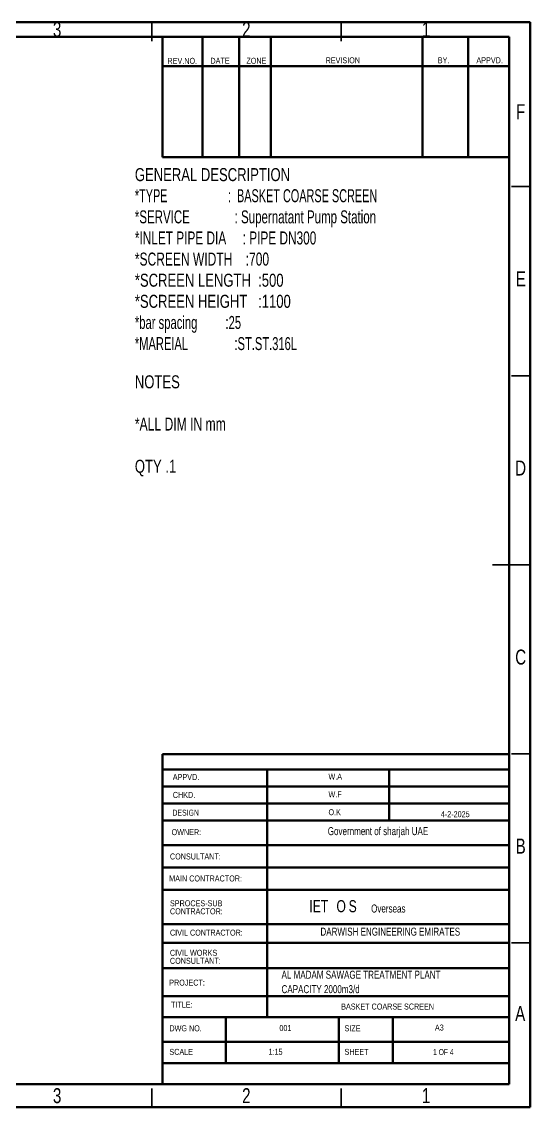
# Model space of a CAD drawing. Header units: millimetres. Extents: x 15 to 1274, y -314 to 292.
# Drawn here: x 280.6 to 415, y 5 to 292.1 of the extents above; entities that cross this region are included whole.
import ezdxf

# ---------------------------------------------------------------- set-up
doc = ezdxf.new("R2010")
doc.units = ezdxf.units.MM
doc.layers.add('BOLD', color=7, linetype='Continuous', lineweight=25)
doc.layers.add('FORMAT', color=7, linetype='Continuous')
doc.styles.add('SLDTEXTSTYLE0', font='TXT', dxfattribs={"width": 0.75})
doc.styles.add('SLDTEXTSTYLE1', font='TXT', dxfattribs={"width": 0.625})
doc.styles.add('SLDTEXTSTYLE2', font='TXT', dxfattribs={"width": 0.661458})
doc.styles.add('SLDTEXTSTYLE3', font='TXT', dxfattribs={"width": 0.679688})
doc.styles.add('SLDTEXTSTYLE4', font='TXT', dxfattribs={"width": 0.690476})
doc.styles.add('SLDTEXTSTYLE5', font='TXT', dxfattribs={"width": 0.645833})
doc.styles.add('SLDTEXTSTYLE6', font='TXT', dxfattribs={"width": 0.639706})
doc.styles.add('SLDTEXTSTYLE7', font='TXT', dxfattribs={"width": 0.696429})
doc.styles.add('SLDTEXTSTYLE8', font='TXT', dxfattribs={"width": 0.666667})
doc.styles.add('SLDTEXTSTYLE9', font='TXT', dxfattribs={"width": 0.687299})

# ---------------------------------------------------------------- blocks, each defined once
blk = doc.blocks.new('SW_NOTE_0')
at = {"layer": 'BOLD', "color": 0, "attachment_point": 1}
for s, insert, char_height, style in [('GENERAL DESCRIPTION', (0, 4.43), 3.4396, 'SLDTEXTSTYLE0'), ('*TYPE                    :  BASKET COARSE SCREEN', (0, -1.15), 3.4396, 'SLDTEXTSTYLE1'), ('*SERVICE              : Supernatant Pump Station', (0, -6.74), 3.4396, 'SLDTEXTSTYLE2'), ('*INLET PIPE DIA     : PIPE DN300', (0, -12.32), 3.4396, 'SLDTEXTSTYLE3'), ('*SCREEN WIDTH    :700', (0, -17.91), 3.4396, 'SLDTEXTSTYLE4'), ('*SCREEN LENGTH  :500', (0, -23.5), 3.4396, 'SLDTEXTSTYLE0'), ('*SCREEN HEIGHT   :1100', (0, -29.08), 3.4396, 'SLDTEXTSTYLE0'), ('*bar spacing         :25', (0, -34.67), 3.4396, 'SLDTEXTSTYLE5'), ('*MAREIAL               :ST.ST.316L', (0, -40.26), 3.4396, 'SLDTEXTSTYLE6'), ('NOTES', (0, -50.37), 3.44, 'SLDTEXTSTYLE0'), ('*ALL DIM IN mm', (0, -61.54), 3.4396, 'SLDTEXTSTYLE7'), ('QTY .1', (0, -72.71), 3.44, 'SLDTEXTSTYLE0')]:
    blk.add_mtext(s, dxfattribs=dict(at, insert=insert, char_height=char_height, style=style))
blk = doc.blocks.new('SW_NOTE_0_1')
at = {"color": 0, "linetype": 'Continuous', "lineweight": 0, "char_height": 1.5875, "attachment_point": 1, "style": 'SLDTEXTSTYLE0'}
for s, insert in [('CIVIL WORKS', (0, 2.05)), ('CONSULTANT:', (0, -0.07))]:
    blk.add_mtext(s, dxfattribs=dict(at, insert=insert))
blk = doc.blocks.new('SW_NOTE_0_2')
at = {"color": 0, "linetype": 'Continuous', "lineweight": 0, "char_height": 1.5875, "attachment_point": 1, "style": 'SLDTEXTSTYLE0'}
for s, insert in [('SPROCES-SUB', (0, 2.05)), ('CONTRACTOR:', (0, -0.07))]:
    blk.add_mtext(s, dxfattribs=dict(at, insert=insert))
blk = doc.blocks.new('SW_NOTE_0_3')
at = {"layer": 'FORMAT', "color": 0, "char_height": 2.1167, "attachment_point": 1, "style": 'SLDTEXTSTYLE0'}
for s, insert in [('AL MADAM SAWAGE TREATMENT PLANT', (0, 2.73)), ('CAPACITY 2000m3/d', (0, -1.09))]:
    blk.add_mtext(s, dxfattribs=dict(at, insert=insert))
blk = doc.blocks.new('SW_NOTE_0_4')
at = {"layer": 'FORMAT', "color": 0, "char_height": 3.2, "attachment_point": 1, "style": 'SLDTEXTSTYLE0'}
for s, insert in [('IET', (0, 4.13)), ('O', (7.16, 4.13)), ('S', (10.39, 4.13))]:
    blk.add_mtext(s, dxfattribs=dict(at, insert=insert))

msp = doc.modelspace()

# ---------------------------------------------------------------- linework, layer by layer
at = {"color": 7, "linetype": 'Continuous', "lineweight": 70}
for p, q in [((15, 292), (415, 292)), ((415, 292), (415, 5)), ((20, 288.134), (409.402, 288.134)), ((409.402, 288.134), (409.402, 11.134)), ((409.402, 11.134), (20, 11.134)), ((415, 5), (15, 5))]:
    msp.add_line(p, q, dxfattribs=at)
at = {"color": 7, "linetype": 'Continuous', "lineweight": 35}
for p, q in [((315, 287), (315, 292)), ((365, 287), (365, 292)), ((410, 248.5), (415, 248.5)), ((410, 198.5), (415, 198.5)), ((415.001, 148.5), (404.999, 148.5)), ((410, 148.5), (415, 148.5)), ((410, 98.5), (415, 98.5)), ((410, 48.5), (415, 48.5)), ((315, 10), (315, 5)), ((365, 10), (365, 5))]:
    msp.add_line(p, q, dxfattribs=at)
at = {"color": 7, "linetype": 'Continuous', "lineweight": 50}
for p, q in [((317.843, 288.134), (317.843, 256.311)), ((328.419, 288.134), (328.419, 256.447)), ((338.078, 288.134), (338.078, 256.311)), ((346.436, 288.134), (346.436, 256.311)), ((386.552, 288.134), (386.552, 256.311)), ((398.589, 288.134), (398.589, 256.311)), ((409.402, 280.318), (317.843, 280.318)), ((409.402, 256.311), (317.843, 256.311)), ((409.402, 98.376), (317.805, 98.376)), ((317.805, 98.376), (317.805, 85.325)), ((409.402, 94.325), (317.805, 94.325)), ((345.448, 89.825), (345.448, 94.325)), ((377.739, 80.825), (377.739, 94.325)), ((409.402, 89.825), (317.805, 89.825)), ((345.448, 85.325), (345.448, 89.825)), ((317.805, 85.325), (317.805, 11.134)), ((409.402, 85.325), (317.805, 85.325)), ((345.448, 80.825), (345.448, 85.325)), ((409.402, 80.825), (317.805, 80.825)), ((345.448, 28.825), (345.448, 80.825)), ((409.402, 74.325), (317.805, 74.325)), ((409.402, 68.451), (317.805, 68.451)), ((409.402, 62.508), (317.805, 62.508)), ((409.402, 53.431), (317.805, 53.431)), ((409.402, 48.5), (317.805, 48.5)), ((409.402, 41.825), (317.805, 41.825)), ((409.402, 34.367), (317.805, 34.367)), ((317.805, 28.825), (409.402, 28.825)), ((334.557, 16.634), (334.557, 28.825)), ((364.44, 16.634), (364.44, 28.825)), ((378.71, 16.634), (378.71, 28.825)), ((317.805, 22.297), (409.402, 22.297)), ((317.805, 16.634), (409.402, 16.634))]:
    msp.add_line(p, q, dxfattribs=at)

# ---------------------------------------------------------------- block references
at = {"color": 7, "linetype": 'Continuous', "lineweight": 0}
for name, p in [('SW_NOTE_0_2', (319.779, 57.703)), ('SW_NOTE_0_1', (319.779, 44.6))]:
    msp.add_blockref(name, p, dxfattribs=at)
at = {"layer": 'BOLD'}
msp.add_blockref('SW_NOTE_0', (310.501, 248.967), dxfattribs=at)
at = {"layer": 'FORMAT'}
for name, p in [('SW_NOTE_0_4', (356.614, 55.659)), ('SW_NOTE_0_3', (349.273, 38.392))]:
    msp.add_blockref(name, p, dxfattribs=at)

# ---------------------------------------------------------------- texts
at = {"color": 7, "linetype": 'Continuous', "lineweight": 0}
for s, insert, char_height, attachment_point, style in [('3', (289.96, 292.06), 3.969, 2, 'SLDTEXTSTYLE0'), ('2', (339.96, 292.06), 3.969, 2, 'SLDTEXTSTYLE0'), ('1', (387.46, 292.06), 3.969, 2, 'SLDTEXTSTYLE0'), ('REV.NO.', (319.116, 282.564), 1.5875, 1, 'SLDTEXTSTYLE0'), ('DATE', (330.469, 282.579), 1.5875, 1, 'SLDTEXTSTYLE0'), ('ZONE', (339.967, 282.579), 1.5875, 1, 'SLDTEXTSTYLE0'), ('REVISION', (360.908, 282.707), 1.5875, 1, 'SLDTEXTSTYLE0'), ('BY.', (390.561, 282.722), 1.5875, 1, 'SLDTEXTSTYLE0'), ('APPVD.', (400.772, 282.722), 1.5875, 1, 'SLDTEXTSTYLE0'), ('F', (412.458, 270.31), 3.969, 2, 'SLDTEXTSTYLE0'), ('E', (412.508, 226.06), 3.969, 2, 'SLDTEXTSTYLE0'), ('D', (412.453, 176.06), 3.969, 2, 'SLDTEXTSTYLE0'), ('C', (412.459, 126.06), 3.969, 2, 'SLDTEXTSTYLE0'), ('APPVD.', (320.532, 93.15), 1.5875, 1, 'SLDTEXTSTYLE0'), ('W.A', (361.665, 93.282), 1.5875, 1, 'SLDTEXTSTYLE0'), ('CHKD.', (320.532, 88.416), 1.5875, 1, 'SLDTEXTSTYLE0'), ('W.F', (361.665, 88.548), 1.5875, 1, 'SLDTEXTSTYLE0'), ('DESIGN', (320.446, 83.714), 1.5875, 1, 'SLDTEXTSTYLE9'), ('O.K', (361.665, 83.846), 1.5875, 1, 'SLDTEXTSTYLE0'), ('OWNER:', (320.2, 78.573), 1.5875, 1, 'SLDTEXTSTYLE0'), ('B', (412.471, 76.06), 3.969, 2, 'SLDTEXTSTYLE0'), ('CONSULTANT:', (319.779, 72.131), 1.5875, 1, 'SLDTEXTSTYLE0'), ('MAIN CONTRACTOR:', (319.571, 66.315), 1.5875, 1, 'SLDTEXTSTYLE0'), ('CIVIL CONTRACTOR:', (319.779, 51.988), 1.5875, 1, 'SLDTEXTSTYLE0'), ('PROJECT:', (319.583, 38.766), 1.5875, 1, 'SLDTEXTSTYLE0'), ('TITLE:', (320.049, 32.95), 1.5875, 1, 'SLDTEXTSTYLE0'), ('A', (412.34, 31.81), 3.969, 2, 'SLDTEXTSTYLE0'), ('DWG NO.', (319.631, 26.684), 1.5875, 1, 'SLDTEXTSTYLE0'), ('SIZE', (365.907, 26.684), 1.5875, 1, 'SLDTEXTSTYLE0'), ('A3', (389.802, 26.888), 1.5875, 1, 'SLDTEXTSTYLE0'), ('SCALE', (319.631, 20.447), 1.5875, 1, 'SLDTEXTSTYLE0'), ('SHEET', (365.907, 20.447), 1.5875, 1, 'SLDTEXTSTYLE0'), ('3', (289.96, 10.06), 3.969, 2, 'SLDTEXTSTYLE0'), ('2', (339.96, 10.06), 3.969, 2, 'SLDTEXTSTYLE0'), ('1', (387.46, 10.06), 3.969, 2, 'SLDTEXTSTYLE0')]:
    msp.add_mtext(s, dxfattribs=dict(at, insert=insert, char_height=char_height, attachment_point=attachment_point, style=style))
at = {"layer": 'BOLD', "char_height": 1.5875, "attachment_point": 1}
for s, insert, style in [('4-2-2025', (391.357, 83.317), 'SLDTEXTSTYLE0'), ('001', (348.711, 26.742), 'SLDTEXTSTYLE0'), ('1:15', (345.829, 20.471), 'SLDTEXTSTYLE0'), ('1 OF 4', (389.325, 20.401), 'SLDTEXTSTYLE8')]:
    msp.add_mtext(s, dxfattribs=dict(at, insert=insert, style=style))
at = {"layer": 'FORMAT', "attachment_point": 1, "style": 'SLDTEXTSTYLE0'}
for s, insert, char_height in [('Government of sharjah UAE', (361.485, 79.1), 2.11667), ('Overseas', (372.947, 58.631), 2.1167), ('DARWISH ENGINEERING EMIRATES', (359.551, 52.514), 2.11667), ('BASKET COARSE SCREEN', (365.025, 32.436), 1.5875)]:
    msp.add_mtext(s, dxfattribs=dict(at, insert=insert, char_height=char_height))

doc.saveas('drawing.dxf')
